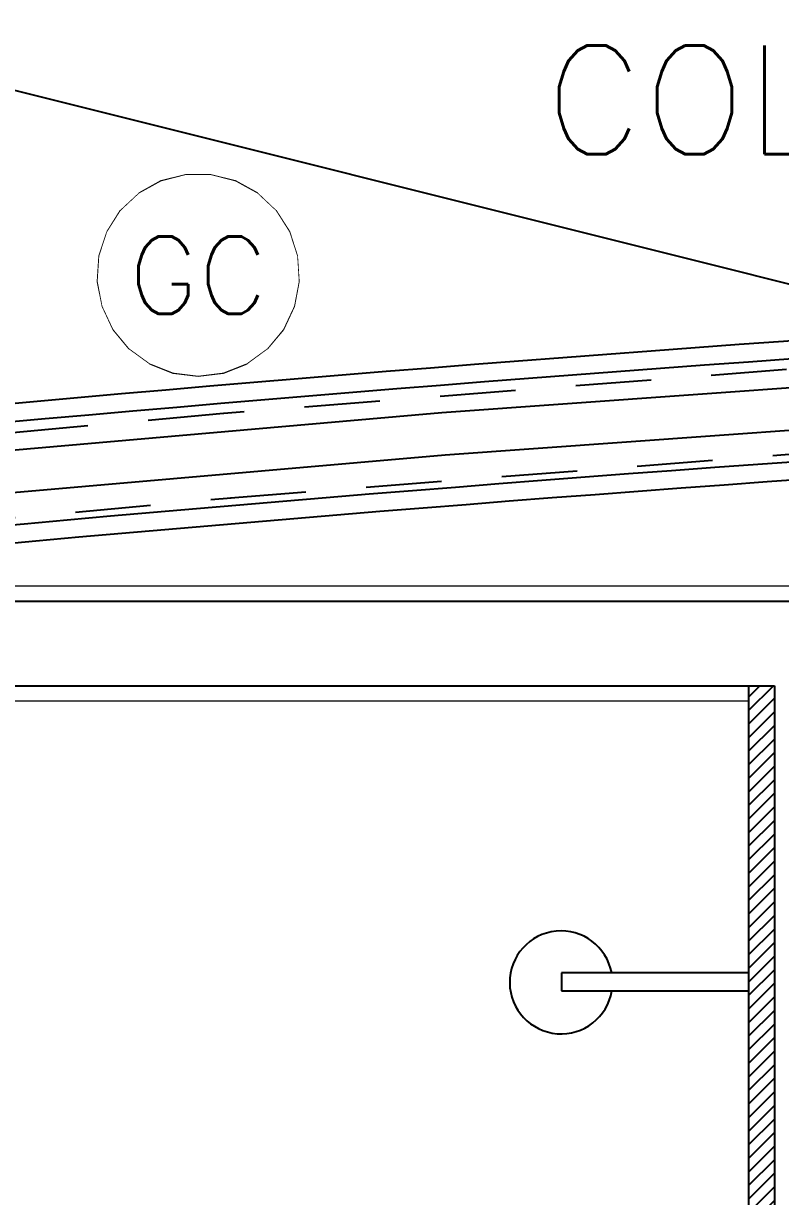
# Model space of a CAD drawing. Header units: millimetres. Extents: x 188.6 to 263.2, y 40.1 to 120.1.
# Drawn here: x 206.372 to 207.625, y 118.144 to 120.085 of the extents above; entities that cross this region are included whole.
import ezdxf
from ezdxf.enums import TextEntityAlignment as Align

# ---------------------------------------------------------------- set-up
doc = ezdxf.new("R2010")
doc.units = ezdxf.units.MM
doc.set_wipeout_variables(frame=1)
doc.linetypes.add('HIDDEN2', pattern=[0.1875, 0.125, -0.0625])
for name, color, linetype in [('_XREF_APTOS 1003 E 1004$0$A-MC-ALVENARIA', 7, 'Continuous'), ('_XREF_APTOS 1003 E 1004$0$L-MC-LAYOUT MOLHADO', 4, 'Continuous'), ('_XREF_APTOS 1003 E 1004$0$S-MC-SECÇÃO', 3, 'Continuous'), ('_XREF_APTOS 1003 E 1004$0$V-MC-VISTA1', 8, 'Continuous'), ('_XREF_APTOS 1003 E 1004$0$VISTA 5 - .05', 8, 'Continuous'), ('ARQ', 8, 'Continuous'), ('ESTR-VIGAS', 11, 'HIDDEN2'), ('ESTRUTURA', 7, 'Continuous'), ('INC-TEXTO', 7, 'Continuous')]:
    doc.layers.add(name, color=color, linetype=linetype)
doc.layers.add('_XREF_APTOS 1003 E 1004$0$R-MC-REBOCO', color=1, linetype='Continuous', lineweight=5)
doc.styles.add('MC-ROMANS', font='romans')
doc.styles.add('ROMANS', font='ROMANS.SHX', dxfattribs={"height": 0.15})

# ---------------------------------------------------------------- blocks, each defined once
blk = doc.blocks.new('A$C1BFF5DEF')
at = {"layer": '_XREF_APTOS 1003 E 1004$0$V-MC-VISTA1'}
h = blk.add_hatch(dxfattribs=at)
h.set_pattern_fill('ANSI31', color=8, scale=0.005)
h.set_pattern_definition([(45, (-2148.590129, -1496.701717), (-0.01122532015, 0.01122532015), [])])
h.paths.add_polyline_path([(8.7253, 9.935), (8.6825, 9.935), (8.6825, 8.955), (8.7253, 8.955)])
at = {"layer": '_XREF_APTOS 1003 E 1004$0$A-MC-ALVENARIA', "color": 8}
for p, q in [((6.3953, 10.075), (8.8653, 10.075)), ((6.5353, 9.935), (8.7253, 9.935)), ((8.7253, 9.935), (8.7253, 8.955))]:
    blk.add_line(p, q, dxfattribs=at)
at = {"layer": '_XREF_APTOS 1003 E 1004$0$L-MC-LAYOUT MOLHADO', "color": 8}
for p, q in [((8.6825, 9.46), (8.373, 9.46)), ((8.373, 9.46), (8.373, 9.43)), ((8.373, 9.43), (8.6825, 9.43))]:
    blk.add_line(p, q, dxfattribs=at)
at = {"layer": '_XREF_APTOS 1003 E 1004$0$L-MC-LAYOUT MOLHADO', "color": 8, "flags": 128}
for points in [[(22.6732, 9.9355), (21.7966, 10.0544), (20.7541, 10.1802), (19.7098, 10.2893), (18.6639, 10.3818), (17.6166, 10.4575), (16.5683, 10.5166), (15.5191, 10.5589), (14.4695, 10.5845), (13.4195, 10.5933), (12.3695, 10.5854), (11.3198, 10.5608), (10.2706, 10.5194), (9.2222, 10.4613), (8.1749, 10.3864), (7.1289, 10.2949), (6.0845, 10.1867), (5.042, 10.0618), (4.1652, 9.9437)], [(22.6032, 9.8744), (21.7877, 9.985), (20.7463, 10.1106), (19.7031, 10.2196), (18.6583, 10.312), (17.6121, 10.3877), (16.5649, 10.4467), (15.5169, 10.4889), (14.4683, 10.5145), (13.4195, 10.5233), (12.3706, 10.5154), (11.322, 10.4908), (10.274, 10.4495), (9.2267, 10.3914), (8.1805, 10.3166), (7.1356, 10.2252), (6.0923, 10.1171), (5.0508, 9.9924), (4.2352, 9.8825)]]:
    blk.add_lwpolyline(points, dxfattribs=at)
at = {"layer": '_XREF_APTOS 1003 E 1004$0$L-MC-LAYOUT MOLHADO', "color": 8}
for radius, end in [(66.2129, 98.117039), (66.1829, 98.094507), (66.0129, 97.966476), (65.9829, 97.943814)]:
    blk.add_arc((13.4293, -55.5422), radius, 90.004778, end, dxfattribs=at)
blk.add_ellipse((8.3725, 9.4442), major_axis=(0, 0.0851), ratio=1, start_param=4.898771, end_param=10.827741, dxfattribs=at)
at = {"layer": '_XREF_APTOS 1003 E 1004$0$R-MC-REBOCO', "color": 8}
for p, q in [((6.3703, 10.1), (8.8903, 10.1)), ((6.5603, 9.91), (8.6825, 9.91))]:
    blk.add_line(p, q, dxfattribs=at)
at = {"layer": '_XREF_APTOS 1003 E 1004$0$S-MC-SECÇÃO', "color": 8}
blk.add_line((8.6825, 9.935), (8.6825, 8.955), dxfattribs=at)
at = {"layer": '_XREF_APTOS 1003 E 1004$0$VISTA 5 - .05', "color": 8}
blk.add_line((8.6825, 9.46), (8.6825, 9.43), dxfattribs=at)
at = {"layer": 'ARQ', "color": 8}
blk.add_lwpolyline([(11.0251, 11.0305), (9.0251, 10.5305), (7.0251, 11.0305)], dxfattribs=at)
at = {"layer": 'ARQ', "color": 8, "insert": (8.3461, 10.8141), "char_height": 0.18, "attachment_point": 7, "style": 'MC-ROMANS'}
blk.add_mtext('\\A1;COLUNA 3', dxfattribs=at)
blk = doc.blocks.new('INC-OBJETO')
at = {"color": 0}
blk.add_lwpolyline([(0, 0.002084), (-0.000518, 0.002019), (-0.001004, 0.001827), (-0.001427, 0.001519), (-0.00176, 0.001117), (-0.001982, 0.000644), (-0.00208, 0.000131), (-0.002047, -0.000391), (-0.001886, -0.000887), (-0.001606, -0.001329), (-0.001225, -0.001686), (-0.000767, -0.001938), (-0.000261, -0.002068), (0.000261, -0.002068), (0.000767, -0.001938), (0.001225, -0.001686), (0.001606, -0.001329), (0.001886, -0.000887), (0.002047, -0.000391), (0.00208, 0.000131), (0.001982, 0.000644), (0.00176, 0.001117), (0.001427, 0.001519), (0.001004, 0.001827), (0.000518, 0.002019)], close=True, dxfattribs=at)
blk.add_wipeout([(0, 0.002084), (-0.000518, 0.002019), (-0.001004, 0.001827), (-0.001427, 0.001519), (-0.00176, 0.001117), (-0.001982, 0.000644), (-0.00208, 0.000131), (-0.002047, -0.000391), (-0.001886, -0.000887), (-0.001606, -0.001329), (-0.001225, -0.001686), (-0.000767, -0.001938), (-0.000261, -0.002068), (0.000261, -0.002068), (0.000767, -0.001938), (0.001225, -0.001686), (0.001606, -0.001329), (0.001886, -0.000887), (0.002047, -0.000391), (0.00208, 0.000131), (0.001982, 0.000644), (0.00176, 0.001117), (0.001427, 0.001519), (0.001004, 0.001827), (0.000518, 0.002019)], dxfattribs=at)
at = {"color": 0, "style": 'ROMANS', "width": 1.285725}
blk.add_attdef('OBJETO', text='', height=0.0016, dxfattribs=at).set_placement((-0.001786, -0.00083), (0.001643, -0.00083), align=Align.FIT)
blk = doc.blocks.new('COBERTURA_29-09-2016')
at = {"layer": 'ESTR-VIGAS'}
for points in [[(0.9545, 11.8846), (0.0236, 11.8121)], [(0.0226, 11.812), (-0.9072, 11.7263)], [(0.0236, 11.8121), (0.0226, 11.812)], [(0.0344, 11.6725), (0.9654, 11.745)], [(-0.8944, 11.5869), (0.0354, 11.6726)], [(0.0344, 11.6725), (0.0354, 11.6726)]]:
    blk.add_lwpolyline(points, dxfattribs=at)

msp = doc.modelspace()

# ---------------------------------------------------------------- block references
at = {"layer": 'ARQ'}
msp.add_blockref('A$C1BFF5DEF', (198.8891, 109.0543), dxfattribs=at)

# ---------------------------------------------------------------- next in the draw order: block references
at = {"layer": 'INC-TEXTO'}
ref = msp.add_blockref('INC-OBJETO', (206.6612, 119.6686), dxfattribs=dict(at, xscale=80, yscale=80, zscale=80, rotation=180))
ref.add_attrib('OBJETO', 'GC', dxfattribs={"layer": '0', "height": 0.128, "style": 'ROMANS'}).set_placement((206.6612, 119.6686), align=Align.MIDDLE_CENTER)

# ---------------------------------------------------------------- next in the draw order: block references
at = {"layer": 'ESTRUTURA'}
msp.add_blockref('COBERTURA_29-09-2016', (206.6802, 107.6277), dxfattribs=at)

doc.saveas('drawing.dxf')
